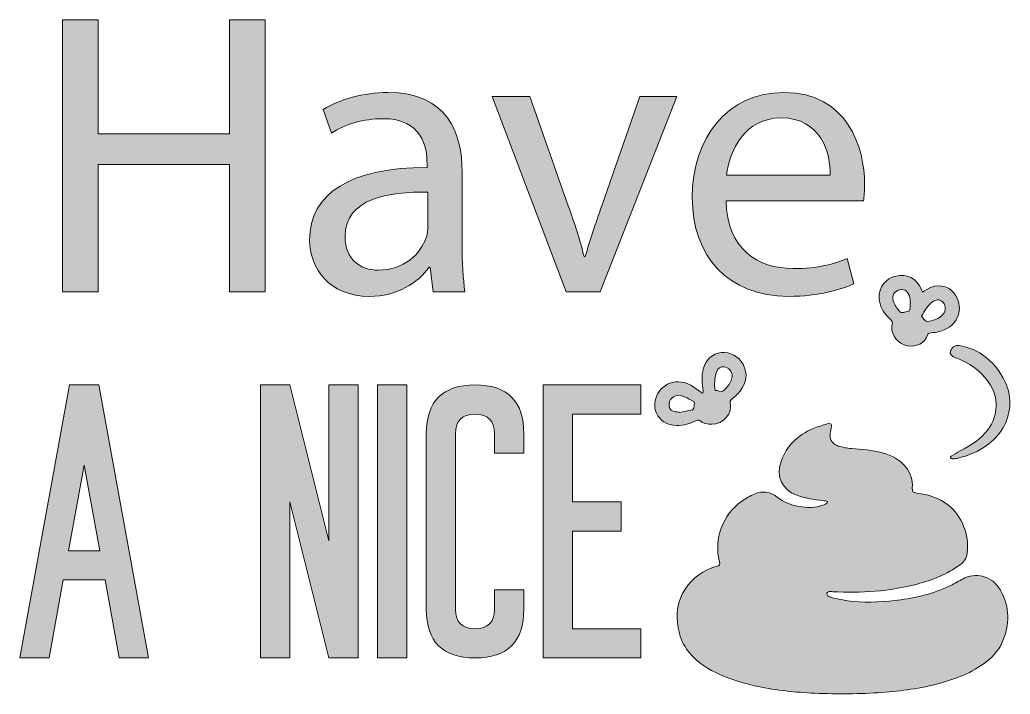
# Model space of a CAD drawing. Header units: inches. Extents: x 244 to 836, y -906 to -174.
# Drawn here: x 247 to 836, y -575 to -174 of the extents above; entities that cross this region are included whole.
import ezdxf

# ---------------------------------------------------------------- set-up
doc = ezdxf.new("R2010")
doc.units = ezdxf.units.IN
doc.header["$MEASUREMENT"] = 0
doc.layers.add('Layer 1', color=7, linetype='Continuous')

# ---------------------------------------------------------------- blocks, each defined once
blk = doc.blocks.new('block 5')
at = {"layer": 'Layer 1', "true_color": 0x040404}
h = blk.add_hatch(color=18, dxfattribs=at)
h.dxf.hatch_style = 2
h.paths.add_polyline_path([(297.64, -507.04), (272.83, -507.04), (264.37, -553.41), (246.98, -553.41), (276.54, -391.11), (293.93, -391.11), (323.49, -553.41), (306.1, -553.41)])
h.paths.add_polyline_path([(275.96, -489.65), (294.51, -489.65), (285.23, -438.88)])
h = blk.add_hatch(color=18, dxfattribs=at)
h.dxf.hatch_style = 2
h.paths.add_polyline_path([(407.54, -460.67), (407.54, -553.41), (390.15, -553.41), (390.15, -391.11), (407.54, -391.11), (430.72, -483.86), (430.72, -391.11), (448.11, -391.11), (448.11, -553.41), (430.72, -553.41)])
h = blk.add_hatch(color=18, dxfattribs=at)
h.dxf.hatch_style = 2
h.paths.add_polyline_path([(477.09, -553.41), (459.7, -553.41), (459.7, -391.11), (477.09, -391.11)])
h = blk.add_hatch(color=18, dxfattribs=at)
h.dxf.hatch_style = 2
edge = h.paths.add_edge_path()
edge.add_spline(control_points=[(546.65, -420.1), (546.65, -420.1), (546.65, -431.69), (546.65, -431.69), (546.65, -431.69), (529.26, -431.69), (529.26, -431.69), (529.26, -431.69), (529.26, -420.1), (529.26, -420.1), (529.26, -412.37), (525.4, -408.5), (517.67, -408.5), (509.94, -408.5), (506.08, -412.37), (506.08, -420.1), (506.08, -420.1), (506.08, -524.43), (506.08, -524.43), (506.08, -532.16), (509.94, -536.02), (517.67, -536.02), (525.4, -536.02), (529.26, -532.16), (529.26, -524.43), (529.26, -524.43), (529.26, -512.84), (529.26, -512.84), (529.26, -512.84), (546.65, -512.84), (546.65, -512.84), (546.65, -512.84), (546.65, -524.43), (546.65, -524.43), (546.65, -543.75), (536.99, -553.41), (517.67, -553.41), (498.35, -553.41), (488.69, -543.75), (488.69, -524.43), (488.69, -524.43), (488.69, -420.1), (488.69, -420.1), (488.69, -400.78), (498.35, -391.11), (517.67, -391.11), (536.99, -391.11), (546.65, -400.78), (546.65, -420.1)], knot_values=[0, 0, 0, 0, 1, 1, 1, 2, 2, 2, 3, 3, 3, 4, 4, 4, 5, 5, 5, 6, 6, 6, 7, 7, 7, 8, 8, 8, 9, 9, 9, 10, 10, 10, 11, 11, 11, 12, 12, 12, 13, 13, 13, 14, 14, 14, 15, 15, 15, 16, 16, 16, 16], degree=3, periodic=1)
h = blk.add_hatch(color=18, dxfattribs=at)
h.dxf.hatch_style = 2
h.paths.add_polyline_path([(616.2, -391.11), (616.2, -408.5), (575.63, -408.5), (575.63, -460.67), (604.61, -460.67), (604.61, -478.06), (575.63, -478.06), (575.63, -536.02), (616.2, -536.02), (616.2, -553.41), (558.24, -553.41), (558.24, -391.11)])
at = {"layer": 'Layer 1', "lineweight": 0}
for points in [[(297.64, -507.04), (272.83, -507.04), (264.37, -553.41), (246.98, -553.41), (276.54, -391.11), (293.93, -391.11), (323.49, -553.41), (306.1, -553.41), (297.64, -507.04)], [(407.54, -460.67), (407.54, -553.41), (390.15, -553.41), (390.15, -391.11), (407.54, -391.11), (430.72, -483.86), (430.72, -391.11), (448.11, -391.11), (448.11, -553.41), (430.72, -553.41), (407.54, -460.67)], [(477.09, -553.41), (459.7, -553.41), (459.7, -391.11), (477.09, -391.11), (477.09, -553.41)], [(616.2, -391.11), (616.2, -408.5), (575.63, -408.5), (575.63, -460.67), (604.61, -460.67), (604.61, -478.06), (575.63, -478.06), (575.63, -536.02), (616.2, -536.02), (616.2, -553.41), (558.24, -553.41), (558.24, -391.11), (616.2, -391.11)], [(275.96, -489.65), (294.51, -489.65), (285.23, -438.88), (275.96, -489.65)]]:
    blk.add_lwpolyline(points, dxfattribs=at)
blk.add_open_spline([(546.65, -420.1), (546.65, -420.1), (546.65, -431.69), (546.65, -431.69), (546.65, -431.69), (529.26, -431.69), (529.26, -431.69), (529.26, -431.69), (529.26, -420.1), (529.26, -420.1), (529.26, -412.37), (525.4, -408.5), (517.67, -408.5), (509.94, -408.5), (506.08, -412.37), (506.08, -420.1), (506.08, -420.1), (506.08, -524.43), (506.08, -524.43), (506.08, -532.16), (509.94, -536.02), (517.67, -536.02), (525.4, -536.02), (529.26, -532.16), (529.26, -524.43), (529.26, -524.43), (529.26, -512.84), (529.26, -512.84), (529.26, -512.84), (546.65, -512.84), (546.65, -512.84), (546.65, -512.84), (546.65, -524.43), (546.65, -524.43), (546.65, -543.75), (536.99, -553.41), (517.67, -553.41), (498.35, -553.41), (488.69, -543.75), (488.69, -524.43), (488.69, -524.43), (488.69, -420.1), (488.69, -420.1), (488.69, -400.78), (498.35, -391.11), (517.67, -391.11), (536.99, -391.11), (546.65, -400.78), (546.65, -420.1)], degree=3, knots=[0, 0, 0, 0, 1, 1, 1, 2, 2, 2, 3, 3, 3, 4, 4, 4, 5, 5, 5, 6, 6, 6, 7, 7, 7, 8, 8, 8, 9, 9, 9, 10, 10, 10, 11, 11, 11, 12, 12, 12, 13, 13, 13, 14, 14, 14, 15, 15, 15, 16, 16, 16, 16], dxfattribs=at)
blk = doc.blocks.new('block 6')
at = {"layer": 'Layer 1', "true_color": 0x040404}
h = blk.add_hatch(color=18, dxfattribs=at)
h.dxf.hatch_style = 2
h.paths.add_polyline_path([(293.51, -174.07), (293.51, -241.75), (371.75, -241.75), (371.75, -174.07), (392.87, -174.07), (392.87, -335.84), (371.75, -335.84), (371.75, -259.99), (293.51, -259.99), (293.51, -335.84), (272.39, -335.84), (272.39, -174.07)])
h = blk.add_hatch(color=18, dxfattribs=at)
h.dxf.hatch_style = 2
edge = h.paths.add_edge_path()
edge.add_spline(control_points=[(510.01, -308), (510.01, -318.08), (510.49, -327.92), (511.69, -335.84), (511.69, -335.84), (492.73, -335.84), (492.73, -335.84), (492.73, -335.84), (491.05, -321.2), (491.05, -321.2), (491.05, -321.2), (490.33, -321.2), (490.33, -321.2), (483.85, -330.32), (471.37, -338.48), (454.8, -338.48), (431.28, -338.48), (419.28, -321.92), (419.28, -305.12), (419.28, -277.03), (444.24, -261.67), (489.13, -261.91), (489.13, -261.91), (489.13, -259.51), (489.13, -259.51), (489.13, -250.15), (486.49, -232.63), (462.72, -232.87), (451.68, -232.87), (440.4, -235.99), (432.24, -241.51), (432.24, -241.51), (427.44, -227.35), (427.44, -227.35), (437.04, -221.35), (451.2, -217.27), (465.84, -217.27), (501.37, -217.27), (510.01, -241.51), (510.01, -264.55), (510.01, -264.55), (510.01, -308), (510.01, -308)], knot_values=[0, 0, 0, 0, 1, 1, 1, 2, 2, 2, 3, 3, 3, 4, 4, 4, 5, 5, 5, 6, 6, 6, 7, 7, 7, 8, 8, 8, 9, 9, 9, 10, 10, 10, 11, 11, 11, 12, 12, 12, 13, 13, 13, 14, 14, 14, 14], degree=3, periodic=1)
edge = h.paths.add_edge_path()
edge.add_spline(control_points=[(489.61, -276.55), (466.57, -276.07), (440.4, -280.15), (440.4, -302.71), (440.4, -316.64), (449.52, -322.88), (460.09, -322.88), (475.45, -322.88), (485.29, -313.27), (488.65, -303.44), (489.37, -301.04), (489.61, -298.64), (489.61, -296.71), (489.61, -296.71), (489.61, -276.55), (489.61, -276.55)], knot_values=[0, 0, 0, 0, 1, 1, 1, 2, 2, 2, 3, 3, 3, 4, 4, 4, 5, 5, 5, 5], degree=3, periodic=1)
h = blk.add_hatch(color=18, dxfattribs=at)
h.dxf.hatch_style = 2
edge = h.paths.add_edge_path()
edge.add_spline(control_points=[(666.99, -281.6), (667.47, -310.16), (685.47, -321.92), (706.83, -321.92), (721.95, -321.92), (731.31, -319.28), (738.99, -315.92), (738.99, -315.92), (742.83, -331.04), (742.83, -331.04), (735.39, -334.4), (722.43, -338.48), (703.95, -338.48), (668.19, -338.48), (646.83, -314.71), (646.83, -279.67), (646.83, -244.63), (667.47, -217.27), (701.31, -217.27), (739.47, -217.27), (749.31, -250.39), (749.31, -271.75), (749.31, -276.07), (749.08, -279.19), (748.6, -281.6), (748.6, -281.6), (666.99, -281.6), (666.99, -281.6)], knot_values=[0, 0, 0, 0, 1, 1, 1, 2, 2, 2, 3, 3, 3, 4, 4, 4, 5, 5, 5, 6, 6, 6, 7, 7, 7, 8, 8, 8, 9, 9, 9, 9], degree=3, periodic=1)
edge = h.paths.add_edge_path()
edge.add_spline(control_points=[(728.91, -266.47), (729.16, -253.27), (723.39, -232.39), (699.63, -232.39), (678.03, -232.39), (668.91, -251.83), (667.23, -266.47), (667.23, -266.47), (728.91, -266.47), (728.91, -266.47)], knot_values=[0, 0, 0, 0, 1, 1, 1, 2, 2, 2, 3, 3, 3, 3], degree=3, periodic=1)
h = blk.add_hatch(color=18, dxfattribs=at)
h.dxf.hatch_style = 2
edge = h.paths.add_edge_path()
edge.add_spline(control_points=[(550.34, -219.67), (550.34, -219.67), (573.14, -284.71), (573.14, -284.71), (576.98, -295.52), (580.1, -305.12), (582.5, -314.71), (582.5, -314.71), (583.22, -314.71), (583.22, -314.71), (585.86, -305.12), (589.22, -295.52), (593.06, -284.71), (593.06, -284.71), (615.62, -219.67), (615.62, -219.67), (615.62, -219.67), (637.7, -219.67), (637.7, -219.67), (637.7, -219.67), (592.1, -335.84), (592.1, -335.84), (592.1, -335.84), (571.94, -335.84), (571.94, -335.84), (571.94, -335.84), (527.77, -219.67), (527.77, -219.67), (527.77, -219.67), (550.34, -219.67), (550.34, -219.67)], knot_values=[0, 0, 0, 0, 1, 1, 1, 2, 2, 2, 3, 3, 3, 4, 4, 4, 5, 5, 5, 6, 6, 6, 7, 7, 7, 8, 8, 8, 9, 9, 9, 10, 10, 10, 10], degree=3, periodic=1)
at = {"layer": 'Layer 1', "lineweight": 0}
blk.add_lwpolyline([(293.51, -174.07), (293.51, -241.75), (371.75, -241.75), (371.75, -174.07), (392.87, -174.07), (392.87, -335.84), (371.75, -335.84), (371.75, -259.99), (293.51, -259.99), (293.51, -335.84), (272.39, -335.84), (272.39, -174.07), (293.51, -174.07)], dxfattribs=at)
for points, knots in [([(510.01, -308), (510.01, -318.08), (510.49, -327.92), (511.69, -335.84), (511.69, -335.84), (492.73, -335.84), (492.73, -335.84), (492.73, -335.84), (491.05, -321.2), (491.05, -321.2), (491.05, -321.2), (490.33, -321.2), (490.33, -321.2), (483.85, -330.32), (471.37, -338.48), (454.8, -338.48), (431.28, -338.48), (419.28, -321.92), (419.28, -305.12), (419.28, -277.03), (444.24, -261.67), (489.13, -261.91), (489.13, -261.91), (489.13, -259.51), (489.13, -259.51), (489.13, -250.15), (486.49, -232.63), (462.72, -232.87), (451.68, -232.87), (440.4, -235.99), (432.24, -241.51), (432.24, -241.51), (427.44, -227.35), (427.44, -227.35), (437.04, -221.35), (451.2, -217.27), (465.84, -217.27), (501.37, -217.27), (510.01, -241.51), (510.01, -264.55), (510.01, -264.55), (510.01, -308), (510.01, -308)], [0, 0, 0, 0, 1, 1, 1, 2, 2, 2, 3, 3, 3, 4, 4, 4, 5, 5, 5, 6, 6, 6, 7, 7, 7, 8, 8, 8, 9, 9, 9, 10, 10, 10, 11, 11, 11, 12, 12, 12, 13, 13, 13, 14, 14, 14, 14]), ([(666.99, -281.6), (667.47, -310.16), (685.47, -321.92), (706.83, -321.92), (721.95, -321.92), (731.31, -319.28), (738.99, -315.92), (738.99, -315.92), (742.83, -331.04), (742.83, -331.04), (735.39, -334.4), (722.43, -338.48), (703.95, -338.48), (668.19, -338.48), (646.83, -314.71), (646.83, -279.67), (646.83, -244.63), (667.47, -217.27), (701.31, -217.27), (739.47, -217.27), (749.31, -250.39), (749.31, -271.75), (749.31, -276.07), (749.08, -279.19), (748.6, -281.6), (748.6, -281.6), (666.99, -281.6), (666.99, -281.6)], [0, 0, 0, 0, 1, 1, 1, 2, 2, 2, 3, 3, 3, 4, 4, 4, 5, 5, 5, 6, 6, 6, 7, 7, 7, 8, 8, 8, 9, 9, 9, 9]), ([(550.34, -219.67), (550.34, -219.67), (573.14, -284.71), (573.14, -284.71), (576.98, -295.52), (580.1, -305.12), (582.5, -314.71), (582.5, -314.71), (583.22, -314.71), (583.22, -314.71), (585.86, -305.12), (589.22, -295.52), (593.06, -284.71), (593.06, -284.71), (615.62, -219.67), (615.62, -219.67), (615.62, -219.67), (637.7, -219.67), (637.7, -219.67), (637.7, -219.67), (592.1, -335.84), (592.1, -335.84), (592.1, -335.84), (571.94, -335.84), (571.94, -335.84), (571.94, -335.84), (527.77, -219.67), (527.77, -219.67), (527.77, -219.67), (550.34, -219.67), (550.34, -219.67)], [0, 0, 0, 0, 1, 1, 1, 2, 2, 2, 3, 3, 3, 4, 4, 4, 5, 5, 5, 6, 6, 6, 7, 7, 7, 8, 8, 8, 9, 9, 9, 10, 10, 10, 10]), ([(728.91, -266.47), (729.16, -253.27), (723.39, -232.39), (699.63, -232.39), (678.03, -232.39), (668.91, -251.83), (667.23, -266.47), (667.23, -266.47), (728.91, -266.47), (728.91, -266.47)], [0, 0, 0, 0, 1, 1, 1, 2, 2, 2, 3, 3, 3, 3]), ([(489.61, -276.55), (466.57, -276.07), (440.4, -280.15), (440.4, -302.71), (440.4, -316.64), (449.52, -322.88), (460.09, -322.88), (475.45, -322.88), (485.29, -313.27), (488.65, -303.44), (489.37, -301.04), (489.61, -298.64), (489.61, -296.71), (489.61, -296.71), (489.61, -276.55), (489.61, -276.55)], [0, 0, 0, 0, 1, 1, 1, 2, 2, 2, 3, 3, 3, 4, 4, 4, 5, 5, 5, 5])]:
    blk.add_open_spline(points, degree=3, knots=knots, dxfattribs=at)
blk = doc.blocks.new('block 7')
at = {"layer": 'Layer 1', "true_color": 0x040404}
h = blk.add_hatch(color=18, dxfattribs=at)
h.dxf.hatch_style = 2
edge = h.paths.add_edge_path()
edge.add_spline(control_points=[(783.64, -335.9), (785.48, -334.89), (787.14, -333.71), (788.98, -332.99), (794.54, -330.82), (800.58, -333), (803.61, -338.12), (808.14, -345.74), (804.94, -355), (796.69, -358.34), (793.87, -359.48), (790.98, -360.06), (787.97, -360.26), (787.56, -360.29), (786.93, -360.68), (786.84, -361.02), (785.32, -366.37), (779.83, -368.86), (774.88, -367.79), (769.07, -366.55), (765.28, -361.97), (765.47, -356.44), (765.47, -356.26), (765.43, -356.05), (765.5, -355.9), (766.52, -353.87), (765.3, -352.77), (763.94, -351.45), (760.57, -348.18), (758.16, -344.38), (757.89, -339.43), (757.53, -332.99), (762.09, -327.85), (767.86, -326.36), (774.35, -324.68), (780.72, -328), (783.08, -334.33), (783.28, -334.87), (783.47, -335.41), (783.64, -335.9)], knot_values=[0, 0, 0, 0, 1, 1, 1, 2, 2, 2, 3, 3, 3, 4, 4, 4, 5, 5, 5, 6, 6, 6, 7, 7, 7, 8, 8, 8, 9, 9, 9, 10, 10, 10, 11, 11, 11, 12, 12, 12, 13, 13, 13, 13], degree=3, periodic=1)
edge = h.paths.add_edge_path()
edge.add_spline(control_points=[(783.23, -350.21), (784.2, -351.36), (784.9, -352.92), (786.01, -353.3), (787.14, -353.69), (788.7, -353.03), (790.02, -352.63), (792.65, -351.83), (795.14, -350.73), (796.61, -348.17), (797.83, -346.07), (797.35, -343.16), (795.52, -341.57), (793.77, -340.05), (791.59, -340.19), (789.44, -341.91), (786.65, -344.13), (784.92, -347.13), (783.23, -350.21)], knot_values=[0, 0, 0, 0, 1, 1, 1, 2, 2, 2, 3, 3, 3, 4, 4, 4, 5, 5, 5, 6, 6, 6, 6], degree=3, periodic=1)
edge = h.paths.add_edge_path()
edge.add_spline(control_points=[(776.44, -342.79), (776.47, -342.79), (776.5, -342.79), (776.53, -342.79), (776.43, -341.68), (776.39, -340.56), (776.21, -339.46), (775.64, -335.87), (773.35, -333.94), (770.35, -334.49), (767.14, -335.07), (765.33, -337.95), (766.29, -341.07), (767.09, -343.68), (768.66, -345.85), (770.48, -347.83), (770.71, -348.08), (771.3, -348.1), (771.72, -348.08), (772.15, -348.07), (772.57, -347.86), (773.01, -347.76), (774.04, -347.52), (775.49, -347.62), (776, -346.97), (776.58, -346.24), (776.34, -344.84), (776.44, -343.73), (776.46, -343.42), (776.44, -343.11), (776.44, -342.79)], knot_values=[0, 0, 0, 0, 1, 1, 1, 2, 2, 2, 3, 3, 3, 4, 4, 4, 5, 5, 5, 6, 6, 6, 7, 7, 7, 8, 8, 8, 9, 9, 9, 10, 10, 10, 10], degree=3, periodic=1)
h = blk.add_hatch(color=18, dxfattribs=at)
h.dxf.hatch_style = 2
edge = h.paths.add_edge_path()
edge.add_spline(control_points=[(835.7, -401.73), (835.32, -411.83), (831.07, -419.95), (823.13, -426.15), (817.53, -430.52), (811.14, -433.2), (804.26, -434.76), (803.31, -434.98), (802.32, -435.07), (801.34, -435.07), (800.98, -435.08), (800.48, -434.73), (800.31, -434.41), (800.21, -434.2), (800.5, -433.58), (800.77, -433.41), (802.56, -432.33), (804.36, -431.25), (806.22, -430.3), (812.52, -427.08), (818.48, -423.44), (822.72, -417.55), (828.5, -409.54), (829.81, -398.73), (822.98, -389.43), (817.98, -382.63), (811.54, -377.81), (803.56, -375.07), (803.47, -375.04), (803.38, -375.02), (803.3, -374.99), (800.73, -374.01), (799.9, -372.84), (800.41, -370.91), (800.96, -368.82), (803.14, -367.31), (805.34, -367.65), (810.44, -368.42), (815.19, -370.22), (819.42, -373.17), (825.43, -377.34), (829.92, -382.84), (832.98, -389.49), (834.76, -393.36), (835.7, -397.43), (835.7, -401.73)], knot_values=[0, 0, 0, 0, 1, 1, 1, 2, 2, 2, 3, 3, 3, 4, 4, 4, 5, 5, 5, 6, 6, 6, 7, 7, 7, 8, 8, 8, 9, 9, 9, 10, 10, 10, 11, 11, 11, 12, 12, 12, 13, 13, 13, 14, 14, 14, 15, 15, 15, 15], degree=3, periodic=1)
h = blk.add_hatch(color=18, dxfattribs=at)
h.dxf.hatch_style = 2
edge = h.paths.add_edge_path()
edge.add_spline(control_points=[(624.53, -403.35), (624.47, -393.05), (634.45, -386.53), (643.78, -390.32), (646.8, -391.54), (649.45, -393.32), (651.9, -395.46), (652.2, -395.73), (652.71, -395.77), (653.12, -395.91), (653.22, -395.49), (653.47, -395.06), (653.41, -394.66), (652.76, -390.27), (652.25, -385.88), (653.38, -381.48), (654.74, -376.2), (658.91, -372.43), (664.17, -371.82), (669.1, -371.24), (674.66, -374.25), (677.03, -378.73), (680.06, -384.47), (679.07, -389.85), (675.29, -394.77), (673.76, -396.76), (671.65, -398.31), (669.85, -400.1), (669.54, -400.41), (669.2, -401.01), (669.29, -401.37), (671.11, -408.44), (664.91, -414.37), (658.54, -414.51), (655.89, -414.57), (653.47, -413.99), (651.4, -412.32), (650.65, -411.72), (650.09, -412.08), (649.44, -412.35), (645.63, -413.95), (641.73, -415.31), (637.54, -415.18), (632.98, -415.04), (629.02, -413.51), (626.42, -409.5), (625.13, -407.51), (624.46, -405.3), (624.53, -403.35)], knot_values=[0, 0, 0, 0, 1, 1, 1, 2, 2, 2, 3, 3, 3, 4, 4, 4, 5, 5, 5, 6, 6, 6, 7, 7, 7, 8, 8, 8, 9, 9, 9, 10, 10, 10, 11, 11, 11, 12, 12, 12, 13, 13, 13, 14, 14, 14, 15, 15, 15, 16, 16, 16, 16], degree=3, periodic=1)
edge = h.paths.add_edge_path()
edge.add_spline(control_points=[(639.15, -407.32), (639.18, -407.39), (639.2, -407.45), (639.22, -407.52), (641.79, -406.98), (644.37, -406.46), (646.93, -405.86), (647.24, -405.79), (647.62, -405.34), (647.69, -405.01), (647.91, -404.06), (648.04, -403.07), (648.09, -402.1), (648.11, -401.74), (647.94, -401.18), (647.68, -401.04), (645.57, -399.88), (643.5, -398.59), (641.26, -397.76), (639.11, -396.96), (636.84, -397.09), (634.93, -398.73), (633.38, -400.06), (632.79, -401.78), (633.12, -403.78), (633.46, -405.79), (634.93, -406.65), (636.77, -407.02), (637.55, -407.18), (638.36, -407.22), (639.15, -407.32)], knot_values=[0, 0, 0, 0, 1, 1, 1, 2, 2, 2, 3, 3, 3, 4, 4, 4, 5, 5, 5, 6, 6, 6, 7, 7, 7, 8, 8, 8, 9, 9, 9, 10, 10, 10, 10], degree=3, periodic=1)
edge = h.paths.add_edge_path()
edge.add_spline(control_points=[(660.43, -394.35), (662.09, -393.96), (663.51, -395.94), (665.03, -394.86), (666.34, -393.92), (667.3, -392.49), (668.41, -391.27), (668.53, -391.14), (668.64, -390.99), (668.73, -390.84), (669.97, -388.82), (670.94, -386.74), (670.34, -384.27), (669.85, -382.25), (667.84, -380.52), (665.75, -380.35), (663.61, -380.17), (662.2, -381.01), (661.38, -383.12), (659.98, -386.71), (659.85, -390.42), (660.43, -394.35)], knot_values=[0, 0, 0, 0, 1, 1, 1, 2, 2, 2, 3, 3, 3, 4, 4, 4, 5, 5, 5, 6, 6, 6, 7, 7, 7, 7], degree=3, periodic=1)
h = blk.add_hatch(color=18, dxfattribs=at)
h.dxf.hatch_style = 2
edge = h.paths.add_edge_path()
edge.add_spline(control_points=[(727.23, -460.36), (726.27, -460.18), (725.43, -459.95), (724.57, -459.87), (719.12, -459.36), (713.79, -458.42), (708.6, -456.53), (700.64, -453.61), (696.46, -445.62), (699.61, -436.67), (702.95, -427.18), (709.64, -420.98), (718.66, -417.08), (721.35, -415.92), (724.2, -415.06), (727.03, -414.26), (729.42, -413.58), (730.1, -414.4), (729.49, -416.79), (729.14, -418.17), (728.78, -419.59), (728.75, -421), (728.67, -423.95), (730.54, -426.5), (733.69, -427.43), (736.24, -428.19), (738.9, -428.78), (741.54, -428.96), (747.71, -429.38), (753.87, -429.77), (759.84, -431.48), (765.4, -433.08), (770.47, -435.52), (774.1, -440.25), (776.81, -443.77), (777.94, -447.78), (777.67, -452.19), (777.53, -454.61), (777.96, -455.1), (780.32, -455.4), (787.26, -456.27), (793.77, -458.29), (799.32, -462.76), (803.39, -466.02), (806.3, -470.14), (808.21, -474.98), (810.24, -480.16), (811, -485.52), (810.36, -491.04), (810.01, -494.03), (808.42, -496.39), (805.98, -498.13), (798.26, -503.61), (789.67, -507.14), (780.54, -509.49), (764.04, -513.74), (747.29, -515.02), (730.33, -514), (729.62, -513.96), (728.88, -513.85), (728.19, -513.98), (727.69, -514.07), (726.95, -514.45), (726.88, -514.81), (726.79, -515.3), (727.08, -516.1), (727.49, -516.39), (728.3, -516.98), (729.25, -517.55), (730.22, -517.74), (734.3, -518.53), (738.38, -519.42), (742.5, -519.82), (752, -520.73), (761.49, -520.07), (770.9, -518.77), (781.48, -517.31), (791.79, -514.7), (801.41, -509.89), (803.97, -508.61), (806.37, -507), (808.98, -505.85), (816.98, -502.35), (825.74, -505.46), (830.09, -513.09), (835.88, -523.23), (835.64, -533.62), (831.18, -544.03), (828.84, -549.5), (824.64, -553.6), (819.84, -557.03), (811.41, -563.07), (801.83, -566.45), (791.9, -568.99), (780.55, -571.88), (768.97, -573.37), (757.3, -574.09), (743.96, -574.91), (730.63, -574.94), (717.28, -574.24), (706, -573.65), (694.82, -572.35), (683.79, -569.89), (675.87, -568.13), (668.15, -565.74), (660.85, -562.12), (654.04, -558.74), (647.92, -554.47), (643.48, -548.13), (640.8, -544.3), (639.27, -540), (638.46, -535.4), (637.01, -527.23), (638.08, -519.5), (642.66, -512.49), (647.14, -505.63), (653.41, -501.09), (661.35, -498.93), (663.05, -498.47), (663.41, -497.92), (663, -496.26), (659.62, -482.54), (664.77, -468.4), (676.27, -460.22), (678.62, -458.55), (681.18, -457.1), (683.83, -455.96), (688.56, -453.93), (693.2, -454.51), (697.23, -457.74), (701.08, -460.84), (705.45, -462.56), (710.24, -463.38), (715.06, -464.2), (719.86, -464.34), (724.54, -462.61), (725.57, -462.23), (726.8, -461.97), (727.23, -460.36)], knot_values=[0, 0, 0, 0, 1, 1, 1, 2, 2, 2, 3, 3, 3, 4, 4, 4, 5, 5, 5, 6, 6, 6, 7, 7, 7, 8, 8, 8, 9, 9, 9, 10, 10, 10, 11, 11, 11, 12, 12, 12, 13, 13, 13, 14, 14, 14, 15, 15, 15, 16, 16, 16, 17, 17, 17, 18, 18, 18, 19, 19, 19, 20, 20, 20, 21, 21, 21, 22, 22, 22, 23, 23, 23, 24, 24, 24, 25, 25, 25, 26, 26, 26, 27, 27, 27, 28, 28, 28, 29, 29, 29, 30, 30, 30, 31, 31, 31, 32, 32, 32, 33, 33, 33, 34, 34, 34, 35, 35, 35, 36, 36, 36, 37, 37, 37, 38, 38, 38, 39, 39, 39, 40, 40, 40, 41, 41, 41, 42, 42, 42, 43, 43, 43, 44, 44, 44, 45, 45, 45, 46, 46, 46, 46], degree=3, periodic=1)
at = {"layer": 'Layer 1', "lineweight": 0}
for points, knots in [([(783.64, -335.9), (785.48, -334.89), (787.14, -333.71), (788.98, -332.99), (794.54, -330.82), (800.58, -333), (803.61, -338.12), (808.14, -345.74), (804.94, -355), (796.69, -358.34), (793.87, -359.48), (790.98, -360.06), (787.97, -360.26), (787.56, -360.29), (786.93, -360.68), (786.84, -361.02), (785.32, -366.37), (779.83, -368.86), (774.88, -367.79), (769.07, -366.55), (765.28, -361.97), (765.47, -356.44), (765.47, -356.26), (765.43, -356.05), (765.5, -355.9), (766.52, -353.87), (765.3, -352.77), (763.94, -351.45), (760.57, -348.18), (758.16, -344.38), (757.89, -339.43), (757.53, -332.99), (762.09, -327.85), (767.86, -326.36), (774.35, -324.68), (780.72, -328), (783.08, -334.33), (783.28, -334.87), (783.47, -335.41), (783.64, -335.9)], [0, 0, 0, 0, 1, 1, 1, 2, 2, 2, 3, 3, 3, 4, 4, 4, 5, 5, 5, 6, 6, 6, 7, 7, 7, 8, 8, 8, 9, 9, 9, 10, 10, 10, 11, 11, 11, 12, 12, 12, 13, 13, 13, 13]), ([(776.44, -342.79), (776.47, -342.79), (776.5, -342.79), (776.53, -342.79), (776.43, -341.68), (776.39, -340.56), (776.21, -339.46), (775.64, -335.87), (773.35, -333.94), (770.35, -334.49), (767.14, -335.07), (765.33, -337.95), (766.29, -341.07), (767.09, -343.68), (768.66, -345.85), (770.48, -347.83), (770.71, -348.08), (771.3, -348.1), (771.72, -348.08), (772.15, -348.07), (772.57, -347.86), (773.01, -347.76), (774.04, -347.52), (775.49, -347.62), (776, -346.97), (776.58, -346.24), (776.34, -344.84), (776.44, -343.73), (776.46, -343.42), (776.44, -343.11), (776.44, -342.79)], [0, 0, 0, 0, 1, 1, 1, 2, 2, 2, 3, 3, 3, 4, 4, 4, 5, 5, 5, 6, 6, 6, 7, 7, 7, 8, 8, 8, 9, 9, 9, 10, 10, 10, 10]), ([(783.23, -350.21), (784.2, -351.36), (784.9, -352.92), (786.01, -353.3), (787.14, -353.69), (788.7, -353.03), (790.02, -352.63), (792.65, -351.83), (795.14, -350.73), (796.61, -348.17), (797.83, -346.07), (797.35, -343.16), (795.52, -341.57), (793.77, -340.05), (791.59, -340.19), (789.44, -341.91), (786.65, -344.13), (784.92, -347.13), (783.23, -350.21)], [0, 0, 0, 0, 1, 1, 1, 2, 2, 2, 3, 3, 3, 4, 4, 4, 5, 5, 5, 6, 6, 6, 6]), ([(835.7, -401.73), (835.32, -411.83), (831.07, -419.95), (823.13, -426.15), (817.53, -430.52), (811.14, -433.2), (804.26, -434.76), (803.31, -434.98), (802.32, -435.07), (801.34, -435.07), (800.98, -435.08), (800.48, -434.73), (800.31, -434.41), (800.21, -434.2), (800.5, -433.58), (800.77, -433.41), (802.56, -432.33), (804.36, -431.25), (806.22, -430.3), (812.52, -427.08), (818.48, -423.44), (822.72, -417.55), (828.5, -409.54), (829.81, -398.73), (822.98, -389.43), (817.98, -382.63), (811.54, -377.81), (803.56, -375.07), (803.47, -375.04), (803.38, -375.02), (803.3, -374.99), (800.73, -374.01), (799.9, -372.84), (800.41, -370.91), (800.96, -368.82), (803.14, -367.31), (805.34, -367.65), (810.44, -368.42), (815.19, -370.22), (819.42, -373.17), (825.43, -377.34), (829.92, -382.84), (832.98, -389.49), (834.76, -393.36), (835.7, -397.43), (835.7, -401.73)], [0, 0, 0, 0, 1, 1, 1, 2, 2, 2, 3, 3, 3, 4, 4, 4, 5, 5, 5, 6, 6, 6, 7, 7, 7, 8, 8, 8, 9, 9, 9, 10, 10, 10, 11, 11, 11, 12, 12, 12, 13, 13, 13, 14, 14, 14, 15, 15, 15, 15]), ([(624.53, -403.35), (624.47, -393.05), (634.45, -386.53), (643.78, -390.32), (646.8, -391.54), (649.45, -393.32), (651.9, -395.46), (652.2, -395.73), (652.71, -395.77), (653.12, -395.91), (653.22, -395.49), (653.47, -395.06), (653.41, -394.66), (652.76, -390.27), (652.25, -385.88), (653.38, -381.48), (654.74, -376.2), (658.91, -372.43), (664.17, -371.82), (669.1, -371.24), (674.66, -374.25), (677.03, -378.73), (680.06, -384.47), (679.07, -389.85), (675.29, -394.77), (673.76, -396.76), (671.65, -398.31), (669.85, -400.1), (669.54, -400.41), (669.2, -401.01), (669.29, -401.37), (671.11, -408.44), (664.91, -414.37), (658.54, -414.51), (655.89, -414.57), (653.47, -413.99), (651.4, -412.32), (650.65, -411.72), (650.09, -412.08), (649.44, -412.35), (645.63, -413.95), (641.73, -415.31), (637.54, -415.18), (632.98, -415.04), (629.02, -413.51), (626.42, -409.5), (625.13, -407.51), (624.46, -405.3), (624.53, -403.35)], [0, 0, 0, 0, 1, 1, 1, 2, 2, 2, 3, 3, 3, 4, 4, 4, 5, 5, 5, 6, 6, 6, 7, 7, 7, 8, 8, 8, 9, 9, 9, 10, 10, 10, 11, 11, 11, 12, 12, 12, 13, 13, 13, 14, 14, 14, 15, 15, 15, 16, 16, 16, 16]), ([(660.43, -394.35), (662.09, -393.96), (663.51, -395.94), (665.03, -394.86), (666.34, -393.92), (667.3, -392.49), (668.41, -391.27), (668.53, -391.14), (668.64, -390.99), (668.73, -390.84), (669.97, -388.82), (670.94, -386.74), (670.34, -384.27), (669.85, -382.25), (667.84, -380.52), (665.75, -380.35), (663.61, -380.17), (662.2, -381.01), (661.38, -383.12), (659.98, -386.71), (659.85, -390.42), (660.43, -394.35)], [0, 0, 0, 0, 1, 1, 1, 2, 2, 2, 3, 3, 3, 4, 4, 4, 5, 5, 5, 6, 6, 6, 7, 7, 7, 7]), ([(639.15, -407.32), (639.18, -407.39), (639.2, -407.45), (639.22, -407.52), (641.79, -406.98), (644.37, -406.46), (646.93, -405.86), (647.24, -405.79), (647.62, -405.34), (647.69, -405.01), (647.91, -404.06), (648.04, -403.07), (648.09, -402.1), (648.11, -401.74), (647.94, -401.18), (647.68, -401.04), (645.57, -399.88), (643.5, -398.59), (641.26, -397.76), (639.11, -396.96), (636.84, -397.09), (634.93, -398.73), (633.38, -400.06), (632.79, -401.78), (633.12, -403.78), (633.46, -405.79), (634.93, -406.65), (636.77, -407.02), (637.55, -407.18), (638.36, -407.22), (639.15, -407.32)], [0, 0, 0, 0, 1, 1, 1, 2, 2, 2, 3, 3, 3, 4, 4, 4, 5, 5, 5, 6, 6, 6, 7, 7, 7, 8, 8, 8, 9, 9, 9, 10, 10, 10, 10]), ([(727.23, -460.36), (726.27, -460.18), (725.43, -459.95), (724.57, -459.87), (719.12, -459.36), (713.79, -458.42), (708.6, -456.53), (700.64, -453.61), (696.46, -445.62), (699.61, -436.67), (702.95, -427.18), (709.64, -420.98), (718.66, -417.08), (721.35, -415.92), (724.2, -415.06), (727.03, -414.26), (729.42, -413.58), (730.1, -414.4), (729.49, -416.79), (729.14, -418.17), (728.78, -419.59), (728.75, -421), (728.67, -423.95), (730.54, -426.5), (733.69, -427.43), (736.24, -428.19), (738.9, -428.78), (741.54, -428.96), (747.71, -429.38), (753.87, -429.77), (759.84, -431.48), (765.4, -433.08), (770.47, -435.52), (774.1, -440.25), (776.81, -443.77), (777.94, -447.78), (777.67, -452.19), (777.53, -454.61), (777.96, -455.1), (780.32, -455.4), (787.26, -456.27), (793.77, -458.29), (799.32, -462.76), (803.39, -466.02), (806.3, -470.14), (808.21, -474.98), (810.24, -480.16), (811, -485.52), (810.36, -491.04), (810.01, -494.03), (808.42, -496.39), (805.98, -498.13), (798.26, -503.61), (789.67, -507.14), (780.54, -509.49), (764.04, -513.74), (747.29, -515.02), (730.33, -514), (729.62, -513.96), (728.88, -513.85), (728.19, -513.98), (727.69, -514.07), (726.95, -514.45), (726.88, -514.81), (726.79, -515.3), (727.08, -516.1), (727.49, -516.39), (728.3, -516.98), (729.25, -517.55), (730.22, -517.74), (734.3, -518.53), (738.38, -519.42), (742.5, -519.82), (752, -520.73), (761.49, -520.07), (770.9, -518.77), (781.48, -517.31), (791.79, -514.7), (801.41, -509.89), (803.97, -508.61), (806.37, -507), (808.98, -505.85), (816.98, -502.35), (825.74, -505.46), (830.09, -513.09), (835.88, -523.23), (835.64, -533.62), (831.18, -544.03), (828.84, -549.5), (824.64, -553.6), (819.84, -557.03), (811.41, -563.07), (801.83, -566.45), (791.9, -568.99), (780.55, -571.88), (768.97, -573.37), (757.3, -574.09), (743.96, -574.91), (730.63, -574.94), (717.28, -574.24), (706, -573.65), (694.82, -572.35), (683.79, -569.89), (675.87, -568.13), (668.15, -565.74), (660.85, -562.12), (654.04, -558.74), (647.92, -554.47), (643.48, -548.13), (640.8, -544.3), (639.27, -540), (638.46, -535.4), (637.01, -527.23), (638.08, -519.5), (642.66, -512.49), (647.14, -505.63), (653.41, -501.09), (661.35, -498.93), (663.05, -498.47), (663.41, -497.92), (663, -496.26), (659.62, -482.54), (664.77, -468.4), (676.27, -460.22), (678.62, -458.55), (681.18, -457.1), (683.83, -455.96), (688.56, -453.93), (693.2, -454.51), (697.23, -457.74), (701.08, -460.84), (705.45, -462.56), (710.24, -463.38), (715.06, -464.2), (719.86, -464.34), (724.54, -462.61), (725.57, -462.23), (726.8, -461.97), (727.23, -460.36)], [0, 0, 0, 0, 1, 1, 1, 2, 2, 2, 3, 3, 3, 4, 4, 4, 5, 5, 5, 6, 6, 6, 7, 7, 7, 8, 8, 8, 9, 9, 9, 10, 10, 10, 11, 11, 11, 12, 12, 12, 13, 13, 13, 14, 14, 14, 15, 15, 15, 16, 16, 16, 17, 17, 17, 18, 18, 18, 19, 19, 19, 20, 20, 20, 21, 21, 21, 22, 22, 22, 23, 23, 23, 24, 24, 24, 25, 25, 25, 26, 26, 26, 27, 27, 27, 28, 28, 28, 29, 29, 29, 30, 30, 30, 31, 31, 31, 32, 32, 32, 33, 33, 33, 34, 34, 34, 35, 35, 35, 36, 36, 36, 37, 37, 37, 38, 38, 38, 39, 39, 39, 40, 40, 40, 41, 41, 41, 42, 42, 42, 43, 43, 43, 44, 44, 44, 45, 45, 45, 46, 46, 46, 46])]:
    blk.add_open_spline(points, degree=3, knots=knots, dxfattribs=at)
blk = doc.blocks.new('block 4')
at = {"layer": 'Layer 1'}
for name in ['block 6', 'block 7', 'block 5']:
    blk.add_blockref(name, (0, 0), dxfattribs=at)
blk = doc.blocks.new('block 2')
at = {"layer": 'Layer 1'}
blk.add_blockref('block 4', (0, 0), dxfattribs=at)

msp = doc.modelspace()

# ---------------------------------------------------------------- block references
at = {"layer": 'Layer 1'}
msp.add_blockref('block 2', (0, 0), dxfattribs=at)

doc.saveas('drawing.dxf')
